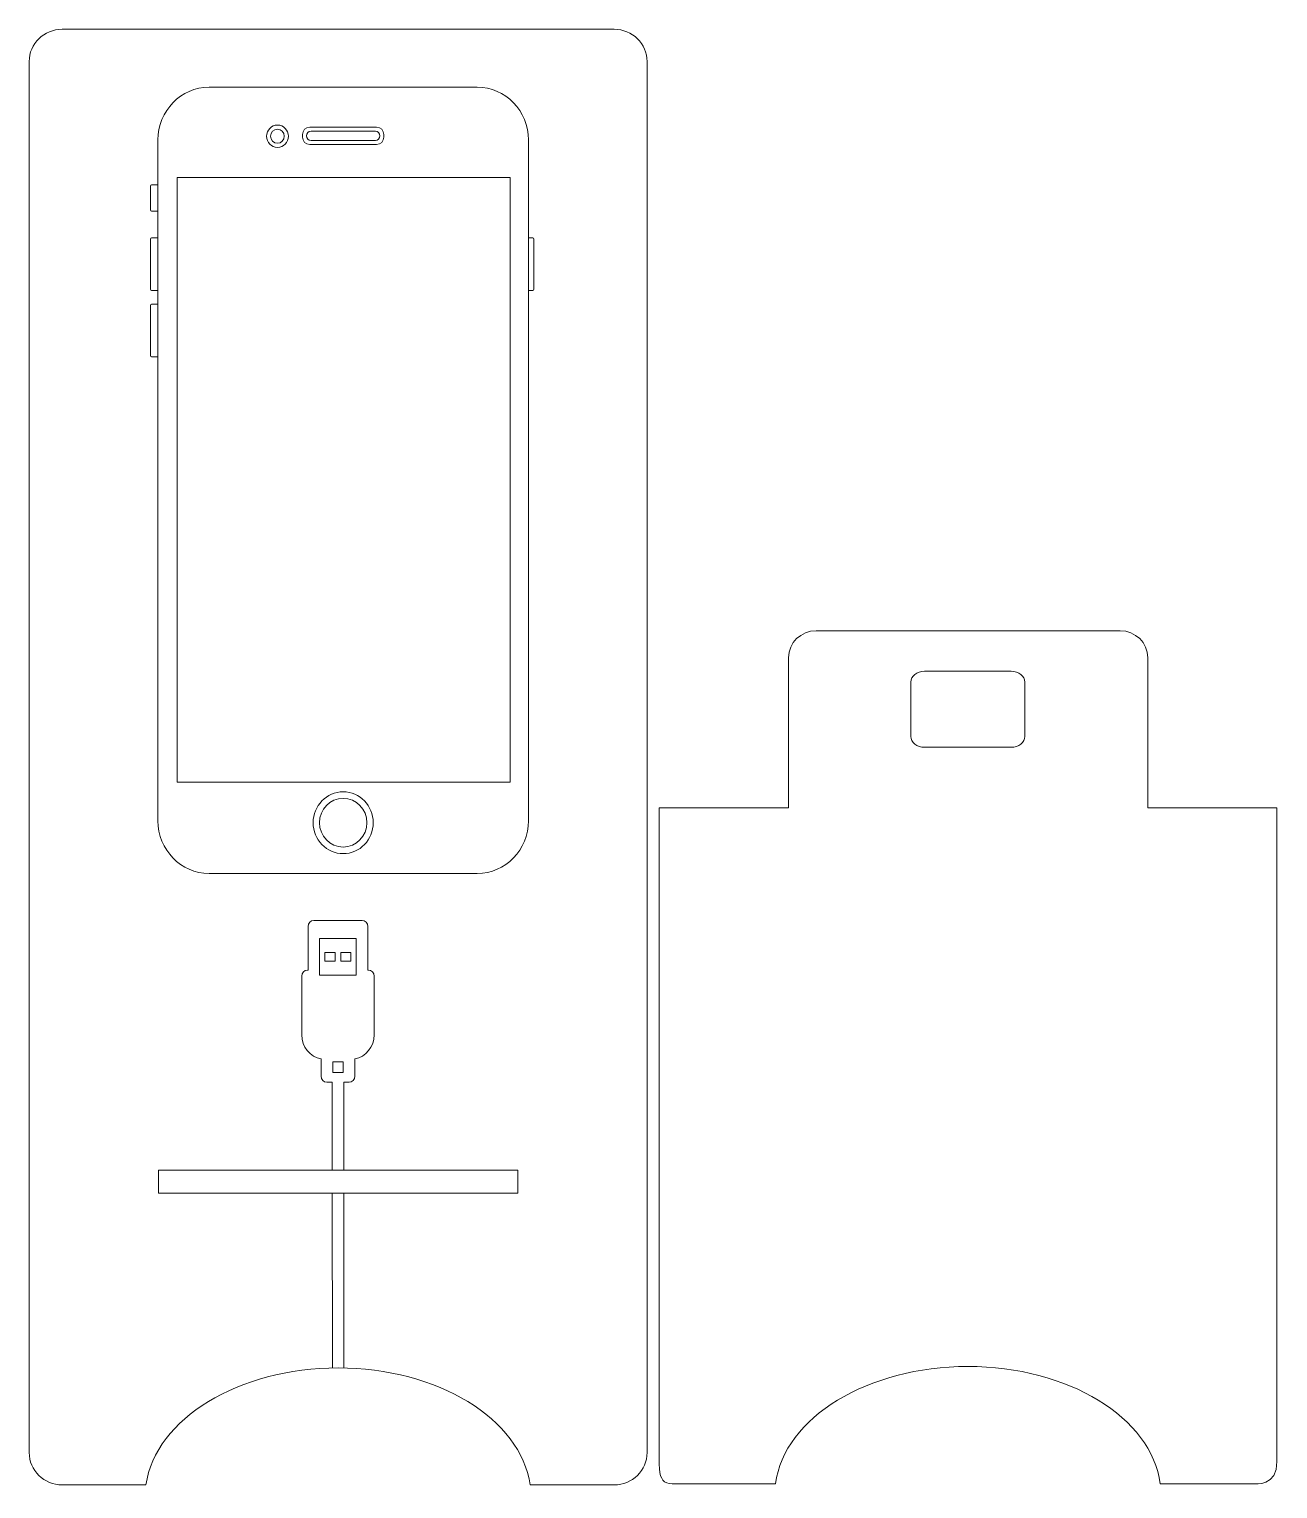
# Model space of a CAD drawing. Header units: millimetres. Extents: x -19 to 145, y -41 to 150.
import ezdxf

# ---------------------------------------------------------------- set-up
doc = ezdxf.new("R2010")
doc.units = ezdxf.units.MM
doc.layers.add('Layer 1', color=18, linetype='Continuous', true_color=0x000000)

msp = doc.modelspace()

# ---------------------------------------------------------------- linework, layer by layer
at = {"layer": 'Layer 1', "color": 250, "lineweight": 9, "true_color": 0x333333}
for points in [[(-15.12, 150.48), (-17.52, 150.48), (-19.46, 148.58), (-19.46, 146.22)], [(57.35, 150.48), (57.35, 150.48), (-15.12, 150.48), (-15.12, 150.48)], [(61.69, 146.22), (61.69, 148.58), (59.75, 150.48), (57.35, 150.48)], [(-19.46, 146.22), (-19.46, 146.22), (-19.46, -36.46), (-19.46, -36.46)], [(61.69, -36.46), (61.69, -36.46), (61.69, 146.22), (61.69, 146.22)], [(83.89, 71.47), (81.88, 71.47), (80.27, 69.89), (80.27, 67.93)], [(123.83, 71.47), (123.83, 71.47), (83.89, 71.47), (83.89, 71.47)], [(127.45, 67.93), (127.45, 69.89), (125.83, 71.47), (123.83, 71.47)], [(80.27, 67.93), (80.27, 67.93), (80.27, 48.19), (80.27, 48.19)], [(127.45, 48.19), (127.45, 48.19), (127.45, 67.93), (127.45, 67.93)], [(96.32, 64.71), (96.32, 65.51), (97.12, 66.14), (98.12, 66.14)], [(98.12, 66.14), (98.12, 66.14), (109.49, 66.14), (109.49, 66.14)], [(109.49, 66.14), (110.49, 66.14), (111.29, 65.51), (111.29, 64.71)], [(96.32, 57.6), (96.32, 57.6), (96.32, 64.71), (96.32, 64.71)], [(111.29, 64.71), (111.29, 64.71), (111.29, 57.6), (111.29, 57.6)], [(98.12, 56.16), (97.12, 56.16), (96.32, 56.8), (96.32, 57.6)], [(111.29, 57.6), (111.29, 56.8), (110.49, 56.16), (109.49, 56.16)], [(109.49, 56.16), (109.49, 56.16), (98.12, 56.16), (98.12, 56.16)], [(80.27, 48.19), (80.27, 48.19), (63.27, 48.19), (63.27, 48.19)], [(63.27, 48.19), (63.27, 48.19), (63.27, -36.43), (63.27, -36.43)], [(144.38, 48.19), (144.38, 48.19), (127.45, 48.19), (127.45, 48.19)], [(144.38, -37.63), (144.38, -37.63), (144.38, 48.19), (144.38, 48.19)], [(-2.46, 0.6), (-2.46, 0.6), (44.72, 0.6), (44.72, 0.6)], [(-2.46, -2.4), (-2.46, -2.4), (-2.46, 0.6), (-2.46, 0.6)], [(44.72, 0.6), (44.72, 0.6), (44.72, -2.4), (44.72, -2.4)], [(44.72, -2.4), (44.72, -2.4), (-2.46, -2.4), (-2.46, -2.4)], [(63.27, -36.43), (63.19, -41.24), (63.76, -40.57), (67.86, -40.57)], [(-19.46, -36.46), (-19.46, -38.82), (-17.52, -40.72), (-15.12, -40.72)], [(57.35, -40.72), (59.75, -40.72), (61.69, -38.82), (61.69, -36.46)], [(141.45, -40.57), (141.45, -40.57), (144.52, -40.98), (144.38, -37.63)], [(-15.12, -40.72), (-15.12, -40.72), (-4.12, -40.72), (-4.12, -40.72)], [(46.33, -40.72), (46.33, -40.72), (57.35, -40.72), (57.35, -40.72)], [(67.86, -40.57), (67.86, -40.57), (78.56, -40.57), (78.56, -40.57)], [(129.08, -40.57), (129.08, -40.57), (141.45, -40.57), (141.45, -40.57)]]:
    msp.add_open_spline(points, degree=3, dxfattribs=at)
at = {"layer": 'Layer 1', "color": 242, "lineweight": 9, "true_color": 0xcc0033}
for points in [[(-2.55, 135.93), (-2.55, 139.74), (0.48, 142.86), (4.18, 142.86)], [(4.18, 142.86), (4.18, 142.86), (39.38, 142.86), (39.38, 142.86)], [(39.38, 142.86), (43.09, 142.86), (46.12, 139.74), (46.12, 135.93)], [(16.44, 136.64), (16.44, 137.18), (16.87, 137.62), (17.39, 137.62)], [(16.44, 136.31), (16.44, 136.31), (16.44, 136.64), (16.44, 136.64)], [(17.39, 135.33), (16.87, 135.33), (16.44, 135.77), (16.44, 136.31)], [(17.39, 137.62), (17.39, 137.62), (26.17, 137.62), (26.17, 137.62)], [(17.56, 137.08), (17.56, 137.08), (26.01, 137.08), (26.01, 137.08)], [(26.17, 137.62), (26.7, 137.62), (27.12, 137.18), (27.12, 136.64)], [(27.12, 136.31), (27.12, 135.77), (26.7, 135.33), (26.17, 135.33)], [(27.12, 136.64), (27.12, 136.64), (27.12, 136.31), (27.12, 136.31)], [(-2.55, 46.52), (-2.55, 46.52), (-2.55, 135.93), (-2.55, 135.93)], [(26.17, 135.33), (26.17, 135.33), (17.39, 135.33), (17.39, 135.33)], [(26.01, 135.87), (26.01, 135.87), (17.56, 135.87), (17.56, 135.87)], [(46.12, 135.93), (46.12, 135.93), (46.12, 46.52), (46.12, 46.52)], [(43.72, 131), (43.72, 131), (-0.02, 131), (-0.02, 131)], [(-0.02, 131), (-0.02, 131), (-0.02, 51.6), (-0.02, 51.6)], [(43.72, 51.6), (43.72, 51.6), (43.72, 131), (43.72, 131)], [(-3.54, 129.88), (-3.54, 129.97), (-3.47, 130.04), (-3.38, 130.04)], [(-3.54, 126.76), (-3.54, 126.76), (-3.54, 129.88), (-3.54, 129.88)], [(-3.38, 130.04), (-3.38, 130.04), (-2.58, 130.04), (-2.58, 130.04)], [(-2.58, 130.04), (-2.57, 130.04), (-2.56, 130.04), (-2.55, 130.04)], [(-3.38, 126.59), (-3.47, 126.59), (-3.54, 126.67), (-3.54, 126.76)], [(-2.58, 126.59), (-2.58, 126.59), (-3.38, 126.59), (-3.38, 126.59)], [(-2.55, 126.6), (-2.56, 126.59), (-2.57, 126.59), (-2.58, 126.59)], [(-3.54, 122.91), (-3.54, 123), (-3.47, 123.08), (-3.38, 123.08)], [(-3.54, 116.34), (-3.54, 116.34), (-3.54, 122.91), (-3.54, 122.91)], [(-3.38, 123.08), (-3.38, 123.08), (-2.58, 123.08), (-2.58, 123.08)], [(-2.58, 123.08), (-2.57, 123.08), (-2.56, 123.08), (-2.55, 123.07)], [(46.12, 123.08), (46.12, 123.08), (46.67, 123.08), (46.67, 123.08)], [(46.67, 123.08), (46.75, 123.08), (46.82, 123), (46.82, 122.91)], [(46.82, 122.91), (46.82, 122.91), (46.82, 116.34), (46.82, 116.34)], [(-3.38, 116.18), (-3.47, 116.18), (-3.54, 116.25), (-3.54, 116.34)], [(-2.58, 116.18), (-2.58, 116.18), (-3.38, 116.18), (-3.38, 116.18)], [(-2.55, 116.18), (-2.56, 116.18), (-2.57, 116.18), (-2.58, 116.18)], [(46.67, 116.18), (46.67, 116.18), (46.12, 116.18), (46.12, 116.18)], [(46.82, 116.34), (46.82, 116.25), (46.75, 116.18), (46.67, 116.18)], [(-3.54, 114.19), (-3.54, 114.28), (-3.47, 114.35), (-3.38, 114.35)], [(-3.54, 107.62), (-3.54, 107.62), (-3.54, 114.19), (-3.54, 114.19)], [(-3.38, 114.35), (-3.38, 114.35), (-2.58, 114.35), (-2.58, 114.35)], [(-2.58, 114.35), (-2.57, 114.35), (-2.56, 114.35), (-2.55, 114.35)], [(-3.38, 107.45), (-3.47, 107.45), (-3.54, 107.53), (-3.54, 107.62)], [(-2.58, 107.45), (-2.58, 107.45), (-3.38, 107.45), (-3.38, 107.45)], [(-2.55, 107.46), (-2.56, 107.45), (-2.57, 107.45), (-2.58, 107.45)], [(-0.02, 51.6), (-0.02, 51.6), (43.72, 51.6), (43.72, 51.6)], [(4.18, 39.59), (0.48, 39.59), (-2.55, 42.71), (-2.55, 46.52)], [(46.12, 46.52), (46.12, 42.71), (43.09, 39.59), (39.38, 39.59)], [(39.38, 39.59), (39.38, 39.59), (4.18, 39.59), (4.18, 39.59)], [(17.93, 33.43), (17.51, 33.43), (17.17, 33.08), (17.17, 32.64)], [(17.17, 32.64), (17.17, 32.64), (17.17, 26.89), (17.17, 26.89)], [(24.26, 33.43), (24.26, 33.43), (17.93, 33.43), (17.93, 33.43)], [(25.02, 32.64), (25.02, 33.08), (24.68, 33.43), (24.26, 33.43)], [(25.02, 26.89), (25.02, 26.89), (25.02, 32.64), (25.02, 32.64)], [(18.69, 31.06), (18.69, 31.06), (23.5, 31.06), (23.5, 31.06)], [(18.69, 26.22), (18.69, 26.22), (18.69, 31.06), (18.69, 31.06)], [(23.5, 31.06), (23.5, 31.06), (23.5, 26.22), (23.5, 26.22)], [(19.39, 29.23), (19.39, 29.23), (20.74, 29.23), (20.74, 29.23)], [(19.39, 28.05), (19.39, 28.05), (19.39, 29.23), (19.39, 29.23)], [(20.74, 29.23), (20.74, 29.23), (20.74, 28.05), (20.74, 28.05)], [(21.45, 29.23), (21.45, 29.23), (22.8, 29.23), (22.8, 29.23)], [(21.45, 28.05), (21.45, 28.05), (21.45, 29.23), (21.45, 29.23)], [(22.8, 29.23), (22.8, 29.23), (22.8, 28.05), (22.8, 28.05)], [(17.1, 26.89), (16.68, 26.89), (16.34, 26.53), (16.34, 26.1)], [(17.17, 26.89), (17.17, 26.89), (17.1, 26.89), (17.1, 26.89)], [(20.74, 28.05), (20.74, 28.05), (19.39, 28.05), (19.39, 28.05)], [(22.8, 28.05), (22.8, 28.05), (21.45, 28.05), (21.45, 28.05)], [(25.09, 26.89), (25.09, 26.89), (25.02, 26.89), (25.02, 26.89)], [(25.85, 26.1), (25.85, 26.53), (25.51, 26.89), (25.09, 26.89)], [(16.34, 26.1), (16.34, 26.1), (16.34, 18.38), (16.34, 18.38)], [(23.5, 26.22), (23.5, 26.22), (18.69, 26.22), (18.69, 26.22)], [(25.85, 18.38), (25.85, 18.38), (25.85, 26.1), (25.85, 26.1)], [(16.34, 18.38), (16.34, 16.81), (17.44, 15.5), (18.88, 15.22)], [(23.31, 15.22), (24.76, 15.5), (25.85, 16.81), (25.85, 18.38)], [(18.88, 15.22), (18.88, 15.22), (18.88, 12.95), (18.88, 12.95)], [(20.4, 13.44), (20.4, 13.44), (20.4, 14.83), (20.4, 14.83)], [(20.4, 14.83), (20.4, 14.83), (21.79, 14.83), (21.79, 14.83)], [(21.79, 13.44), (21.79, 13.44), (20.4, 13.44), (20.4, 13.44)], [(21.79, 14.83), (21.79, 14.83), (21.79, 13.44), (21.79, 13.44)], [(23.31, 12.95), (23.31, 12.95), (23.31, 15.22), (23.31, 15.22)], [(18.88, 12.95), (18.88, 12.52), (19.22, 12.16), (19.64, 12.16)], [(19.64, 12.16), (19.64, 12.16), (20.33, 12.16), (20.33, 12.16)], [(20.33, 12.16), (20.33, 12.16), (20.33, 2.88), (20.33, 2.88)], [(21.86, 2.88), (21.86, 2.88), (21.86, 12.16), (21.86, 12.16)], [(21.86, 12.16), (21.86, 12.16), (22.55, 12.16), (22.55, 12.16)], [(22.55, 12.16), (22.97, 12.16), (23.31, 12.52), (23.31, 12.95)], [(20.33, 2.88), (20.33, 2.88), (20.33, 0.64), (20.33, 0.64)], [(21.86, 0.64), (21.86, 0.64), (21.86, 2.88), (21.86, 2.88)], [(20.33, -2.36), (20.33, -2.36), (20.38, -25.36), (20.38, -25.36)], [(21.86, -25.37), (21.86, -25.37), (21.86, -2.36), (21.86, -2.36)]]:
    msp.add_open_spline(points, degree=3, dxfattribs=at)
for points, knots in [([(13.15, 134.96), (13.94, 134.96), (14.58, 135.62), (14.58, 136.42), (14.58, 137.23), (13.94, 137.89), (13.15, 137.89), (12.36, 137.89), (11.72, 137.23), (11.72, 136.42), (11.72, 135.62), (12.36, 134.96), (13.15, 134.96)], [0, 0, 0, 0, 0.2, 0.2, 0.2, 0.4, 0.4, 0.4, 0.6, 0.6, 0.6, 1, 1, 1, 1]), ([(13.15, 135.5), (13.65, 135.5), (14.05, 135.91), (14.05, 136.42), (14.05, 136.94), (13.65, 137.35), (13.15, 137.35), (12.65, 137.35), (12.25, 136.94), (12.25, 136.42), (12.25, 135.91), (12.65, 135.5), (13.15, 135.5)], [0, 0, 0, 0, 0.2, 0.2, 0.2, 0.4, 0.4, 0.4, 0.6, 0.6, 0.6, 1, 1, 1, 1]), ([(17.56, 135.87), (17.23, 135.87), (16.96, 136.14), (16.96, 136.48), (16.96, 136.81), (17.23, 137.08), (17.56, 137.08)], [4, 4, 4, 4, 4.333333, 4.333333, 4.333333, 5, 5, 5, 5]), ([(26.01, 137.08), (26.33, 137.08), (26.6, 136.81), (26.6, 136.48), (26.6, 136.14), (26.33, 135.87), (26.01, 135.87)], [2, 2, 2, 2, 2.333333, 2.333333, 2.333333, 3, 3, 3, 3]), ([(21.78, 42.19), (23.96, 42.19), (25.73, 44.02), (25.73, 46.25), (25.73, 48.49), (23.96, 50.32), (21.78, 50.32), (19.61, 50.32), (17.83, 48.49), (17.83, 46.25), (17.83, 44.02), (19.61, 42.19), (21.78, 42.19)], [0, 0, 0, 0, 0.2, 0.2, 0.2, 0.4, 0.4, 0.4, 0.6, 0.6, 0.6, 1, 1, 1, 1]), ([(21.78, 43.06), (23.49, 43.06), (24.89, 44.49), (24.89, 46.25), (24.89, 48.02), (23.49, 49.45), (21.78, 49.45), (20.07, 49.45), (18.67, 48.02), (18.67, 46.25), (18.67, 44.49), (20.07, 43.06), (21.78, 43.06)], [0, 0, 0, 0, 0.2, 0.2, 0.2, 0.4, 0.4, 0.4, 0.6, 0.6, 0.6, 1, 1, 1, 1])]:
    msp.add_open_spline(points, degree=3, knots=knots, dxfattribs=at)
at = {"layer": 'Layer 1', "color": 250, "lineweight": 9, "true_color": 0x333333}
for points, knots in [([(-4.12, -40.72), (-2.87, -32.01), (8.06, -25.36), (21.12, -25.36), (34.17, -25.37), (45.08, -32.02), (46.33, -40.72)], [9, 9, 9, 9, 9.333333, 9.333333, 9.333333, 10, 10, 10, 10]), ([(78.56, -40.57), (79.71, -31.86), (90.68, -25.17), (103.82, -25.17), (116.97, -25.17), (127.93, -31.86), (129.08, -40.57)], [7, 7, 7, 7, 7.333333, 7.333333, 7.333333, 8, 8, 8, 8])]:
    msp.add_open_spline(points, degree=3, knots=knots, dxfattribs=at)

doc.saveas('drawing.dxf')
